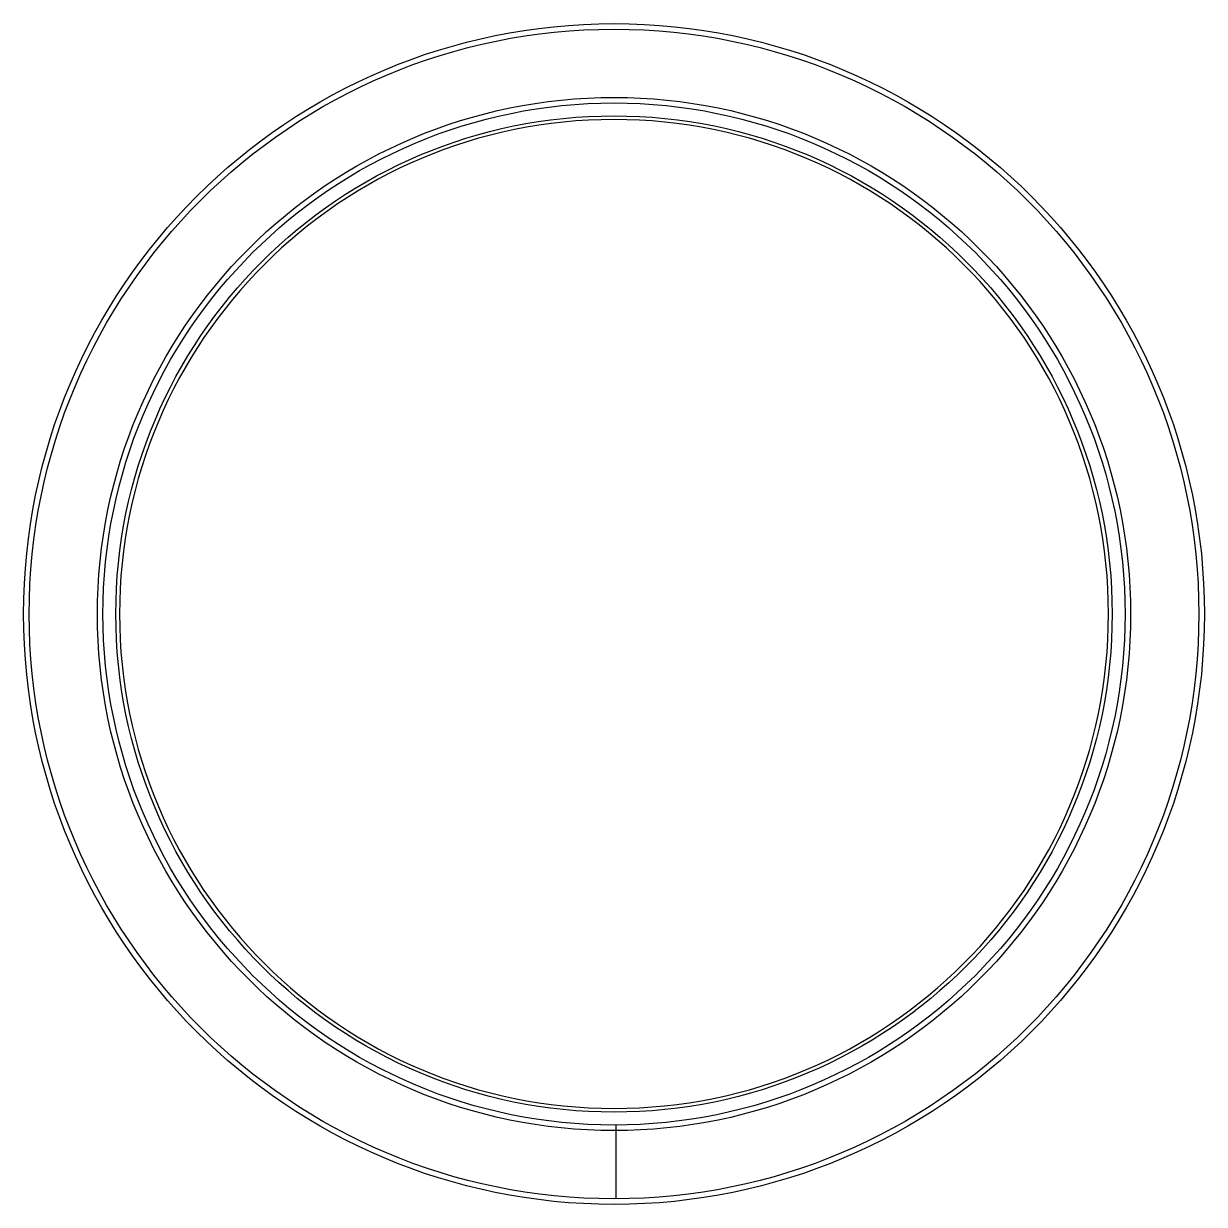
# Model space of a CAD drawing. Header units: millimetres. Extents: x -1016 to -376, y 240 to 880.
import ezdxf

# ---------------------------------------------------------------- set-up
doc = ezdxf.new("R2010")
doc.units = ezdxf.units.MM
doc.layers.add('Domyślny', color=7, linetype='Continuous', true_color=0x000000)

msp = doc.modelspace()

# ---------------------------------------------------------------- linework, layer by layer
at = {"layer": 'Domyślny'}
msp.add_line((-694.52, 282.58, 106.51), (-694.52, 242.58, 106.51), dxfattribs=at)
for centre, radius in [((-695.52, 559.58, 336.51), 320), ((-695.52, 559.58, 336.51), 317), ((-695.52, 559.58, 339.51), 280), ((-695.52, 559.58, 339.51), 277), ((-695.52, 559.59, 16.51), 270)]:
    msp.add_circle(centre, radius, dxfattribs=at)
at = {"layer": 'Domyślny', "extrusion": (0, 0, -1)}
msp.add_circle((695.52, 559.59, -336.51), 268, dxfattribs=at)

doc.saveas('drawing.dxf')
